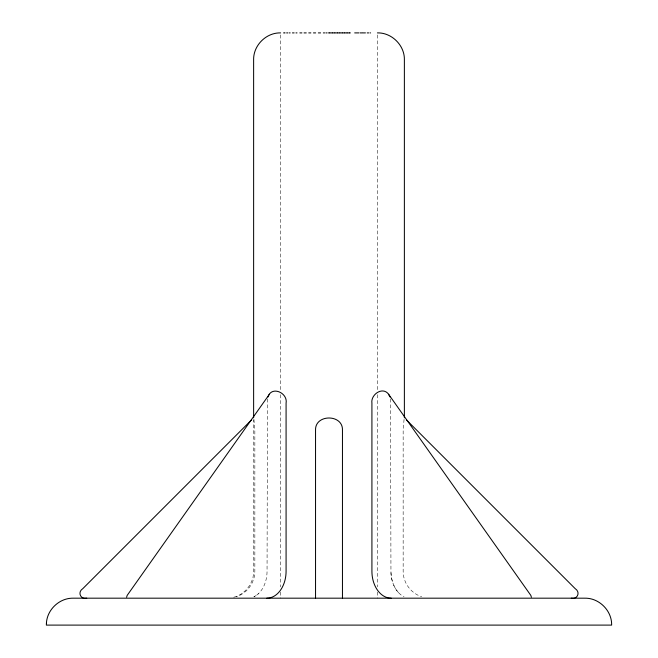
<?xml version="1.0" encoding="UTF-8"?>
<svg xmlns="http://www.w3.org/2000/svg" width="658" height="658" viewBox="0 0 658 658"><rect width="100%" height="100%" fill="white"/><g stroke="black" fill="none" stroke-linecap="round" stroke-linejoin="round"><path stroke-width="0.49" stroke-dasharray="3.29 2.47" d="M404.07 419.327L403.157 430.077L403.157 571.267A26.534 26.534 0 0 0 405.246 581.565L405.978 583.169A27.003 27.003 0 0 0 413.841 592.619L415.288 593.648A27.365 27.365 0 0 0 421.663 596.757M267.461 398.954L267.049 571.267A26.534 18.761 90 0 1 265.569 581.565L265.051 583.169A27.003 19.09 -90 0 1 259.491 592.619L258.471 593.648A27.365 19.345 90 0 1 253.963 596.757A27.365 19.345 -90 0 0 258.471 593.648M233.68 597.267C245.187 594.363 253.807 583.128 253.626 571.267L253.626 419.878M390.539 398.954L390.951 571.267A26.534 18.761 -90 0 0 392.431 581.565L392.949 583.169A27.003 19.09 -90 0 0 398.509 592.619L399.529 593.648A27.365 19.345 -90 0 0 404.037 596.757M253.93 419.327L254.843 430.077L254.843 571.267A26.534 26.534 0 0 1 252.754 581.565L252.022 583.169A27.003 27.003 0 0 1 244.159 592.619L242.712 593.648A27.365 27.365 0 0 1 236.337 596.757M377.445 34.956L377.445 390.572M377.445 394.677L377.445 586.878M377.445 592.019L377.445 598.18M280.555 34.956L280.555 390.572M280.555 394.677L280.555 586.878M280.555 592.019L280.555 598.18M392.431 581.565A26.534 18.761 90 0 1 390.951 571.267M398.509 592.619A27.003 19.09 90 0 1 392.949 583.169"/><path stroke-width="0.99" d="M531.393 597.201L530.825 595.391L388.598 394.249C382.734 386.123 370.536 394.545 371.918 403.157L371.918 571.267A26.534 18.761 -90 0 0 373.39 581.565L373.917 583.169A27.003 19.09 90 0 0 379.477 592.619L380.497 593.648A27.365 19.345 -90 0 0 386.213 597.267L387.439 597.661A27.373 19.362 90 0 0 391.181 598.18M268.02 396.963C271.441 385.448 287.998 392.777 286.082 403.157L286.082 571.267A26.534 18.761 -90 0 1 284.61 581.565L284.083 583.169A27.003 19.09 -90 0 1 278.523 592.619L277.503 593.648A27.365 19.345 -90 0 1 271.787 597.267L270.561 597.661A27.373 19.362 90 0 1 266.819 598.18M269.402 394.249L127.175 595.391L126.607 597.201M251.446 420.01L82.793 588.663C77.307 592.134 80.408 599.611 86.733 598.18M571.267 598.18C577.592 599.611 580.693 592.134 575.207 588.663L406.554 420.01M280.637 32.9C266.219 32.497 253.272 45.402 253.626 59.82L253.626 417.83M283.557 32.9L284.017 32.9M284.503 32.9L285.087 32.9M286.625 32.9L287.908 32.9M289.314 32.9L290.145 32.9M292.432 32.9L294.151 32.9M295.952 32.9L297.013 32.9M299.842 32.9L301.907 32.9M304.045 32.9L306.25 32.9M308.758 32.9L310.847 32.9M313.471 32.9L315.643 32.9M318.357 32.9L320.586 32.9M323.358 32.9L324.616 32.9M325.883 32.9L327.149 32.9M328.416 32.9L329.683 32.9M329.847 32.9L332.224 32.9M332.38 32.9L334.749 32.9M334.906 32.9L337.258 32.9M337.414 32.9L339.742 32.9M339.898 32.9L342.201 32.9M342.357 32.9L344.627 32.9M344.776 32.9L347.005 32.9M347.153 32.9L349.332 32.9M349.48 32.9L350.385 32.9M354.678 32.9L358.955 32.9M360.148 32.9L362.048 32.9M362.657 32.9L365.461 32.9M367.18 32.9L368.686 32.9M370.002 32.9L370.61 32.9M377.388 32.9C391.666 32.472 404.769 45.386 404.374 59.82L404.374 417.83M388.598 394.249L389.98 396.963M342.456 598.18L342.456 430.077C342.983 413.972 315.017 413.972 315.544 430.077L315.544 598.18M46.414 623.34L46.356 625.1L611.644 625.1C611.998 610.714 599.109 597.826 584.723 598.18L73.277 598.18C59.533 597.875 47.014 609.604 46.414 623.34"/></g></svg>
